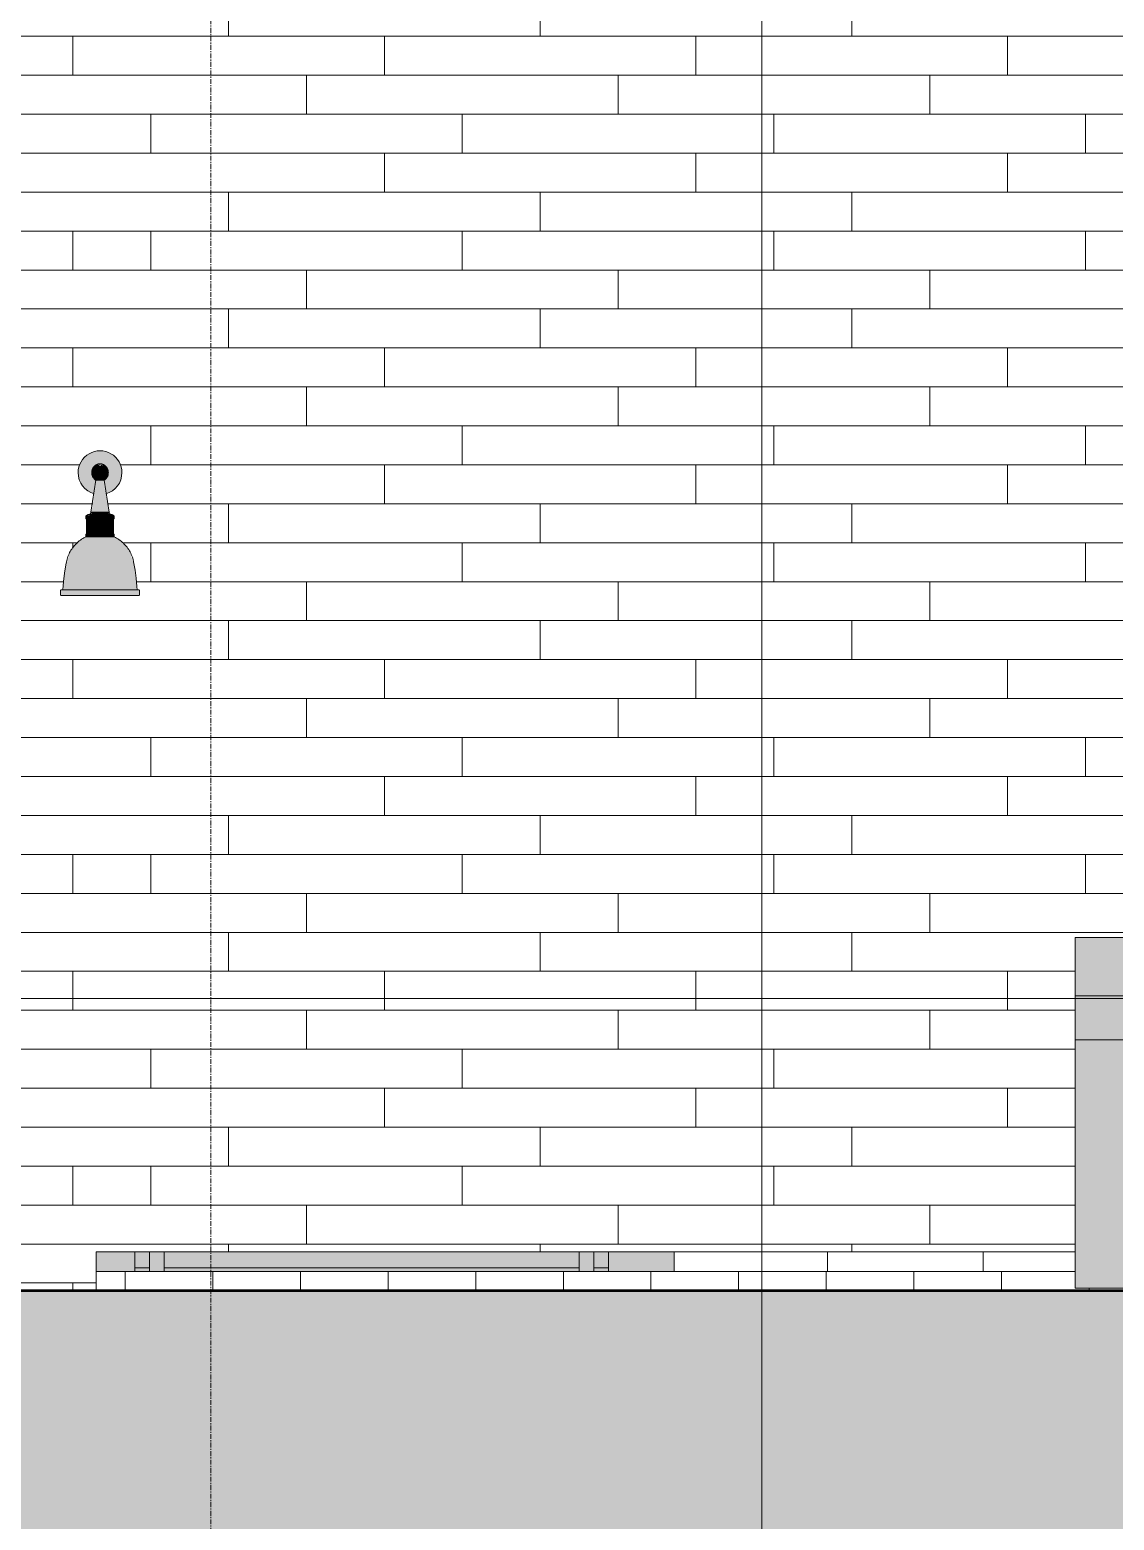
# Model space of a CAD drawing. Header units: inches. Extents: x 1750 to 8392, y -264 to 660.
# Drawn here: x 5451.1 to 5562.5, y -53.5 to 99.5 of the extents above; entities that cross this region are included whole.
import ezdxf

# ---------------------------------------------------------------- set-up
doc = ezdxf.new("R2010")
doc.units = ezdxf.units.IN
doc.header["$MEASUREMENT"] = 0
doc.linetypes.add('Grid Line 1_2_', pattern=[0.8749999999999999, 0.4999999999999999, -0.125, 0.125, -0.125])
for name, color, linetype, lineweight in [('0-3', 7, 'Continuous', 9), ('0-4', 50, 'Continuous', 5), ('A-FLOR-HRAL-1', 31, 'Continuous', 9), ('A-FLOR-HRAL-2', 7, 'Continuous', 9), ('A-FLOR-LEVL-1', 51, 'Grid Line 1_2_', 9), ('A-WALL-2', 113, 'Continuous', 9), ('A-WALL-3', 254, 'Continuous', 5), ('A-WALL-4', 7, 'Continuous', 9), ('A-WALL-PATT-1', 111, 'Continuous', 9), ('A-WALL-PATT-2', 8, 'Continuous', 9), ('C-TOPO', 7, 'Continuous', 9), ('C-TOPO-1', 250, 'Continuous', 50), ('E-LITE-EQPM', 33, 'Continuous', 9), ('G-ANNO-SYMB-2', 111, 'Continuous', 9), ('I-WALL-1', 50, 'Continuous', 5), ('I-WALL-2', 7, 'Continuous', 9), ('S-FNDN-1', 32, 'Continuous', 9), ('S-GRID-1', 1, 'Grid Line 1_2_', 9), ('S-STRS-1', 21, 'Continuous', 5), ('S-STRS-2', 7, 'Continuous', 9)]:
    doc.layers.add(name, color=color, linetype=linetype, lineweight=lineweight)

# ---------------------------------------------------------------- blocks, each defined once
blk = doc.blocks.new('CTR  - Topography_rvt-2-BUILDING ELEVATION - NORTH')
at = {"layer": 'C-TOPO'}
h = blk.add_hatch(dxfattribs=at)
h.set_pattern_fill('FP_53', color=256, style=0, pattern_type=2)
h.set_pattern_definition([(0, (12, 0), (24, 24), [24, -24]), (0, (12, 9), (24, 24), [24, -24]), (0, (12, 18), (24, 24), [24, -24]), (90, (15, 21), (-24, 24), [24, -24]), (90, (24, 21), (-24, 24), [24, -24]), (90, (33, 21), (-24, 24), [24, -24])])
h.paths.add_polyline_path([(-12266.31926583759, -206.5588701536264), (-9756.496706436006, -206.5588701536264), (-9756.496706436006, -5.969290113891474), (-9850.926527178737, -12.8000754413498), (-9884.02873552891, -17.9999999999959), (-9993.081956436006, -25.01451638347441), (-10043.15265093938, -28.41241304286325), (-10085.62315978362, -27.08236057904105), (-10085.62346197062, -27.08235736156859), (-10090.51734691987, -26.92914081199364), (-10093.88613431506, -27.24639327817783), (-10098.3845804983, -27.24639327817783), (-10127.62411873542, -29.99999999999931), (-10150.80545643601, -29.97968548082144), (-10171.39324925796, -29.94968057997562), (-10408.30070267418, -27.42954323953233), (-10466.25245643601, -27.55700736697588), (-10486.9498320487, -27.59909520345559), (-10517.53678747533, -27.23650604497845), (-10526.33864110685, -27.2229427849636), (-10534.89299721585, -27.1215362624905), (-10585.34842131052, -27.53524889541574), (-10642.58937642446, -27.25994412709303), (-10678.14875627489, -26.98436988889534), (-10823.03549742958, -29.94557442945449), (-10880.27664393601, -30), (-12280.07270643601, -30), (-12280.07270643601, -206.5588701536264), (-12266.58939610937, -206.5588701536264)], flags=0)
for p, q in [((-11562.82983398322, -30), (-11551.57543945197, -30)), ((-11551.57543945197, -30), (-11547.79101562384, -30)), ((-11542.32348632697, -30), (-11547.79101562384, -30)), ((-11528.02441406134, -30), (-11542.32348632697, -30)), ((-11517.18383788947, -30), (-11528.02441406134, -30)), ((-11493.25415038947, -30), (-11517.18383788947, -30)), ((-11451.49877929572, -30), (-11493.25415038947, -30)), ((-11451.49877929572, -30), (-11369.99267578009, -30))]:
    blk.add_line(p, q, dxfattribs=at)
at = {"layer": 'C-TOPO-1'}
for p, q in [((-11551.5754319917, -30.00000000000001), (-11562.82991622043, -30.00000000000002)), ((-11547.79113814906, -30), (-11551.5754319917, -30.00000000000001)), ((-11542.32389786859, -30), (-11547.79113814906, -30)), ((-11528.02424968038, -30), (-11542.32389786859, -30)), ((-11517.18371518217, -30), (-11528.02424968038, -30)), ((-11493.25420634258, -30), (-11517.18371518217, -30)), ((-11451.49919290971, -30), (-11493.25420634258, -30)), ((-11369.99315086386, -30), (-11451.49919290971, -30))]:
    blk.add_line(p, q, dxfattribs=at)
blk = doc.blocks.new('CTR - 1st Phase - Common Walls_rvt-2-BUILDING ELEVATION - NORTH')
at = {"layer": 'A-FLOR-LEVL-1'}
for p, q in [((-12376.80906771182, 0), (-9659.778362595232, 0)), ((-12376.80906771182, -30), (-9659.778362595232, -30))]:
    blk.add_line(p, q, dxfattribs=at)
blk = doc.blocks.new('Railing - Railing-2233727-BUILDING ELEVATION - NORTH')
at = {"layer": 'A-FLOR-HRAL-1'}
blk.add_hatch(color=256, dxfattribs=at).paths.add_polyline_path([(-11496.23939610951, -27.99999999999977), (-11495.86439610948, -27.99999999999977), (-11495.8899517398, -25.99999999999988), (-11497.36439610951, -25.99999999999988), (-11497.33884047923, -27.99999999999977), (-11496.38406581101, -27.99999999999977)], flags=0)
at = {"layer": 'A-FLOR-HRAL-2'}
for p, q in [((-11497.36439610948, -25.99999999999988), (-11497.36439610948, -27.99999999999977)), ((-11495.86439610948, -27.99999999999977), (-11495.86439610948, -25.99999999999988))]:
    blk.add_line(p, q, dxfattribs=at)
blk = doc.blocks.new('Railing - Railing-2233728-BUILDING ELEVATION - NORTH')
at = {"layer": 'A-FLOR-HRAL-1'}
blk.add_hatch(color=256, dxfattribs=at).paths.add_polyline_path([(-11540.73939610947, -27.99999999999977), (-11539.98939610951, -27.99999999999977), (-11540.01495173975, -25.99999999999988), (-11541.48939610951, -25.99999999999988), (-11541.46384047922, -27.99999999999977), (-11540.74380018601, -27.99999999999977)], flags=0)
at = {"layer": 'A-FLOR-HRAL-2'}
for p, q in [((-11541.48939610948, -25.99999999999988), (-11541.48939610948, -27.99999999999977)), ((-11539.98939610948, -27.99999999999977), (-11539.98939610948, -25.99999999999988))]:
    blk.add_line(p, q, dxfattribs=at)
blk = doc.blocks.new('CTR - 1st Phase -Stairs _ Elevators_rvt-2-BUILDING ELEVATION - NORTH')
at = {"layer": 'A-WALL-3'}
blk.add_hatch(color=256, dxfattribs=at).paths.add_polyline_path([(-11546.5372221964, -27.99999999999977), (-11542.98939610946, -27.99999999999977), (-11542.98939610946, -25.99999999999988), (-11546.98939610945, -25.99999999999988), (-11546.98939610945, -27.99999999999977)], flags=0)
at = {"layer": 'A-WALL-PATT-2'}
h = blk.add_hatch(dxfattribs=at)
h.set_pattern_fill('FP_71', color=256, style=0, pattern_type=2)
h.set_pattern_definition([(0, (-11546.989, -136), (0, 8), []), (90, (-11546.989, -136), (-7.999999999999999, 8), [8, -8])])
h.paths.add_polyline_path([(-11446.41956550467, -27.99999999999977), (-11446.41956550467, -25.99999999999988), (-11487.61439610948, -25.99999999999988), (-11487.61439610948, -27.99999999999977), (-11451.49919290972, -27.99999999999977)], flags=0)
at = {"layer": 'I-WALL-1'}
blk.add_hatch(color=256, dxfattribs=at).paths.add_polyline_path([(-11491.45520643601, -27.99999999999977), (-11487.61439610948, -27.99999999999977), (-11487.61439610948, -25.99999999999988), (-11494.36439610948, -25.99999999999988), (-11494.36439610948, -27.99999999999977)], flags=0)
at = {"layer": 'S-STRS-1'}
h = blk.add_hatch(color=256, dxfattribs=at)
h.paths.add_polyline_path([(-11542.98939610946, -27.63636363636374), (-11541.48939610951, -27.63636363636374), (-11541.48939610951, -25.99999999999988), (-11542.98939610946, -25.99999999999988)], flags=0)
h.paths.add_polyline_path([(-11494.36439610948, -27.63636363636374), (-11494.36439610948, -25.99999999999988), (-11495.86439610948, -25.99999999999988), (-11495.86439610948, -27.63636363636374)], flags=0)
h.paths.add_polyline_path([(-11539.98939610951, -27.63636363636374), (-11497.36439610951, -27.63636363636374), (-11497.36439610951, -25.99999999999988), (-11539.98939610951, -25.99999999999988)], flags=0)
h = blk.add_hatch(color=256, dxfattribs=at)
h.paths.add_polyline_path([(-11495.86439610948, -27.99999999999977), (-11494.36439610948, -27.99999999999977), (-11494.36439610948, -27.63636363636374), (-11495.86439610948, -27.65340072321919), (-11495.86439610948, -27.88636363636419)], flags=0)
h.paths.add_polyline_path([(-11542.98939610946, -27.99999999999977), (-11541.48939610951, -27.99999999999977), (-11541.48939610951, -27.63636363636374), (-11542.98939610946, -27.65353096923775), (-11542.98939610946, -27.88740452529009)], flags=0)
h.paths.add_polyline_path([(-11539.98939610951, -27.99999999999977), (-11497.36439610951, -27.99707926929966), (-11497.36439610951, -27.63636363636374), (-11539.98939610951, -27.65655036106977), (-11539.98939610951, -27.89461601530661)], flags=0)
at = {"layer": 'A-FLOR-LEVL-1'}
for p, q in [((-12376.80906771182, 0), (-9659.778362595232, 0)), ((-12376.80906771182, -30), (-9659.778362595232, -30))]:
    blk.add_line(p, q, dxfattribs=at)
at = {"layer": 'A-WALL-4'}
blk.add_line((-11542.98939610945, -25.99999999999983), (-11542.98939610945, -27.99999999999977), dxfattribs=at)
at = {"layer": 'I-WALL-2'}
for p, q in [((-11494.36439610947, -27.99999999999992), (-11494.36439610947, -25.99999999999997)), ((-11487.61439610947, -25.99999999999997), (-11487.61439610947, -27.99999999999991))]:
    blk.add_line(p, q, dxfattribs=at)
at = {"layer": 'S-STRS-2'}
for p, q in [((-11541.48939610948, -27.63636363636374), (-11542.98939610946, -27.63636363636374)), ((-11497.36439610948, -27.63636363636374), (-11539.98939610948, -27.63636363636374)), ((-11494.36439610948, -27.63636363636374), (-11495.86439610948, -27.63636363636374))]:
    blk.add_line(p, q, dxfattribs=at)
at = {"layer": '0-3'}
for name in ['Railing - Railing-2233728-BUILDING ELEVATION - NORTH', 'Railing - Railing-2233727-BUILDING ELEVATION - NORTH']:
    blk.add_blockref(name, (0, 0), dxfattribs=at)
blk = doc.blocks.new('Pathway_Cooper_McGraw-Edison _BSC-BRC_Round - Pathway_Cooper_McGraw-Edison _BSC-BRC_Round-V48-BUILDING ELEVATION - NORTH')
at = {"layer": 'E-LITE-EQPM'}
for points in [[(-12122.18307562565, 0.2807218274505114), (-12121.14779944524, 0.2807218274505167), (-12121.14779944524, 6.280721827450516), (-12125.14779944524, 6.2807218274505), (-12125.14779944524, 0.2807218274505007), (-12122.34920643601, 0.2807218274505114)], [(-12120.11252326483, 0.280721827450522), (-12117.14779944524, 0.2807218274505327), (-12117.14779944524, 6.280721827450532), (-12121.14779944524, 6.280721827450516), (-12121.14779944524, 0.2807218274505167)], [(-12125.14779944524, -4.219278172549157), (-12121.14779944524, -4.219278172549141), (-12121.14779944524, 0.2807218274505167), (-12125.14779944524, 0.2807218274505007), (-12125.14779944524, -0.2428701536261055)], [(-12117.6836978301, -4.219278172549131), (-12117.14779944524, -4.219278172549125), (-12117.14779944524, 0.2807218274505327), (-12121.14779944524, 0.2807218274505167), (-12121.14779944524, -4.219278172549141), (-12118.31937232049, -4.219278172549131)], [(-12125.14779944524, -29.71927817255052), (-12121.14779944524, -29.7192781725505), (-12121.14779944524, -4.219278172549141), (-12125.14779944524, -4.219278172549157), (-12125.14779944524, -23.1668701536262)], [(-12117.14779944524, -29.71927817255049), (-12117.14779944524, -4.219278172549125), (-12121.14779944524, -4.219278172549141), (-12121.14779944524, -29.7192781725505), (-12117.28409614008, -29.71927817255049)]]:
    blk.add_hatch(color=256, dxfattribs=at).paths.add_polyline_path(points, flags=0)
for p, q in [((-12125.14779944524, 6.2807218274505), (-12125.14779944524, 0.2807218274505007)), ((-12125.14779944523, 6.280721827450766), (-12121.14779944523, 6.280721827450782)), ((-12121.14779944523, 6.280721827450782), (-12117.14779944523, 6.280721827450798)), ((-12117.14779944524, 0.2807218274505327), (-12117.14779944524, 6.280721827450532)), ((-12121.14779944523, 0.2807218274507725), (-12125.14779944523, 0.2807218274507565)), ((-12125.14779944524, 0.2807218274505007), (-12125.14779944524, -4.219278172549498)), ((-12125.14779944523, 0.2807218274507565), (-12121.14779944523, 0.2807218274507725)), ((-12117.14779944523, 0.2807218274507885), (-12121.14779944523, 0.2807218274507725)), ((-12121.14779944523, 0.2807218274507725), (-12117.14779944523, 0.2807218274507885)), ((-12117.14779944524, -4.219278172549125), (-12117.14779944524, 0.2807218274505327)), ((-12121.14779944523, -4.219278172549221), (-12125.14779944523, -4.219278172549237)), ((-12125.14779944524, -4.219278172549498), (-12125.14779944524, -29.71927817255052)), ((-12125.14779944523, -4.219278172549237), (-12121.14779944523, -4.219278172549221)), ((-12117.14779944523, -4.219278172549205), (-12121.14779944523, -4.219278172549221)), ((-12121.14779944523, -4.219278172549221), (-12117.14779944523, -4.219278172549205)), ((-12117.14779944524, -29.71927817255049), (-12117.14779944524, -4.219278172549125)), ((-12121.14779944523, -29.71927817255043), (-12125.14779944523, -29.71927817255045)), ((-12117.14779944523, -29.71927817255042), (-12121.14779944523, -29.71927817255043))]:
    blk.add_line(p, q, dxfattribs=at)
blk = doc.blocks.new('VISA-OW2400-02-SASS - OW2400-L30K-MVOLT-V59-BUILDING ELEVATION - NORTH')
at = {"layer": 'E-LITE-EQPM'}
h = blk.add_hatch(color=256, dxfattribs=at)
h.paths.add_polyline_path([(-11547.16844988492, 51.83048218063457), (-11546.96169051705, 53.23653452252675), (-11547.30250530964, 53.55158818750156), (-11547.34552589291, 53.67644543164656), (-11547.36509301362, 53.68924781063888), (-11547.4123029294, 54.05210595142044), (-11547.31574570957, 54.31773860532198), (-11547.30299568445, 54.37140055794041), (-11547.29502755808, 54.43617902879576), (-11546.98939610945, 54.72932943138731), (-11546.89451995121, 54.75171967551953), (-11546.73148025118, 54.84747334274991), (-11546.72056581711, 54.78602521043852), (-11546.66061238656, 54.77243038887887), (-11546.57689610953, 54.70556546186274), (-11546.51222707327, 54.77272025897023), (-11546.56783912157, 54.78620049840467), (-11546.48400489455, 54.85074554172079), (-11546.24315447771, 54.71408809531236), (-11546.32275564704, 54.83001926047869), (-11546.14388340764, 54.72296526541161), (-11546.02247478471, 54.65176932181587), (-11545.86804885765, 54.4609162789619), (-11545.7570315159, 54.18718972288125), (-11545.74333014966, 54.0199172141698), (-11545.81174608902, 53.66129978400406), (-11545.8682622015, 53.63492674574807), (-11545.96052179116, 53.41227097702572), (-11546.03734762685, 53.35334156818326), (-11546.21025272172, 53.22262170073632), (-11545.98534233414, 51.83048218063559), (-11545.45189610953, 52.05144284166452), (-11544.98590585186, 52.40900974250972), (-11544.62833895101, 52.87500000017904), (-11544.40356300038, 53.41765714869857), (-11544.32689610953, 54.0000000001804), (-11544.40356300038, 54.58234285166052), (-11544.62833895101, 55.12500000017904), (-11544.98590585186, 55.59099025784869), (-11545.45189610953, 55.94855715869458), (-11545.99455325805, 56.17333310932984), (-11546.57689610953, 56.25000000017972), (-11547.15923896101, 56.17333310932984), (-11547.70189610953, 55.94855715869492), (-11548.1678863672, 55.59099025784904), (-11548.52545326804, 55.12500000017972), (-11548.75022921868, 54.58234285166018), (-11548.82689610953, 54.00000000017869), (-11548.75022921868, 53.41765714869891), (-11548.52545326804, 52.87500000017938), (-11548.1678863672, 52.40900974250972), (-11547.70189610953, 52.05144284166452), (-11547.30420377388, 51.88671328258429)], flags=0)
h.paths.add_polyline_path([(-11546.57689610953, 54.77243038887887), (-11546.67785284961, 54.78620049840467), (-11546.64156514779, 54.87075225254271), (-11546.57716997036, 54.77284676290558)], flags=0)
h = blk.add_hatch(color=256, dxfattribs=at)
h.paths.add_polyline_path([(-11546.80321896321, 53.22262170073632), (-11546.57689610953, 53.22262170073632), (-11546.57689610953, 54.70556546186274), (-11546.73148025118, 54.78598041914754), (-11546.7611541577, 54.78620049840467), (-11546.76132004566, 54.84229697029046), (-11546.88799372928, 54.78585796085904), (-11546.92030951128, 54.78585796085904), (-11547.31574570957, 54.41186637145891), (-11547.31574570957, 54.31773860532198), (-11547.38324999102, 54.198812232927), (-11547.40316754253, 53.97400202896095), (-11547.3455258929, 53.67644543164656), (-11547.30658384958, 53.65096642506771), (-11547.30194235128, 53.53787107054254), (-11546.94353949734, 53.22262170073632), (-11546.82689610953, 53.22262170073632)], flags=0)
h.paths.add_polyline_path([(-11546.57689610953, 54.77243038887887), (-11546.64156514779, 54.87075225254271), (-11546.67785284961, 54.78620049840467), (-11546.57994879145, 54.77284676290558)], flags=0)
for points in [[(-11546.28348376431, 53.22262170073632), (-11546.21025272171, 53.22262170073632), (-11545.89143042712, 53.52795617396041), (-11545.84958844518, 53.66703254498257), (-11545.80855384856, 53.6687516288225), (-11545.74333014966, 53.82100735315553), (-11545.74333014966, 54.0199172141698), (-11545.7570315159, 54.18718972288125), (-11545.86804885764, 54.4609162789619), (-11546.02247478471, 54.65176932181587), (-11546.24315447771, 54.80142691260367), (-11546.32275564704, 54.81454311652644), (-11546.32275564704, 54.75234856671759), (-11546.53496829539, 54.8361768283937), (-11546.57689610953, 54.77243038887887), (-11546.48400489455, 54.77284676290558), (-11546.57689610953, 54.66601019279799), (-11546.57689610953, 53.22262170073632), (-11546.29908930203, 53.22262170073632)], [(-11547.00044623337, 49.92745569136296), (-11546.57689610953, 49.92745569136296), (-11546.57689610953, 53.22262170073632), (-11546.94353949734, 53.22262170073632), (-11547.44656638727, 49.92745569136296), (-11547.13250972453, 49.92745569136296)], [(-11546.48523526257, 49.92745569136296), (-11545.67789439584, 49.92745569136296), (-11546.24324199811, 53.22262170073632), (-11546.57689610953, 53.22262170073632), (-11546.57689610953, 49.92745569136296)], [(-11546.94353949734, 49.29133542374505), (-11546.57689610953, 49.29133542374505), (-11546.58763672492, 49.54133542374516), (-11548.02600814242, 49.54133542374516), (-11548.02600814242, 49.29133542374505), (-11546.98939610945, 49.29133542374505)], [(-11547.83186394294, 47.72377889875609), (-11546.57689610953, 47.72377889875609), (-11546.57689610953, 49.22377889875643), (-11547.95845161743, 49.22377889875609), (-11547.92893604268, 47.72377889875609), (-11547.86590494677, 47.72377889875609)], [(-11546.94353949734, 49.54133542374516), (-11546.57689610953, 49.54133542374516), (-11546.58469547085, 49.6470721777175), (-11546.57689610953, 49.67469353814531), (-11546.58316334684, 49.70215134332975), (-11547.57598529525, 49.67151977570845), (-11547.5785812937, 49.64607527969302), (-11547.86590494677, 49.61862441244543), (-11547.92893604268, 49.54133542374516), (-11546.98939610945, 49.54133542374516)], [(-11547.56665803446, 49.22377889875609), (-11546.57689610953, 49.22377889875643), (-11546.59245162439, 49.29133542374505), (-11547.83186394294, 49.29133542374505), (-11547.77335827611, 49.22377889875609)], [(-11547.46717537966, 49.74397658020801), (-11547.35274231942, 49.73210653625822), (-11547.32798783423, 49.71015546969429), (-11547.13250972453, 49.717649695821), (-11546.92091820355, 49.71902607920706), (-11546.74074316197, 49.70215134332975), (-11546.57689610953, 49.73443060901455), (-11546.57689610953, 49.92745569136296), (-11547.47589782322, 49.92745569136296), (-11547.52051606979, 49.81491315987953), (-11547.44656638727, 49.81376656220764)], [(-11546.10365375701, 49.70215134332975), (-11545.82331266745, 49.71818338282228), (-11545.78989002117, 49.75314558686589), (-11545.67265956101, 49.73994765133543), (-11545.68851398251, 49.76814145916328), (-11545.67265956101, 49.80543566113042), (-11545.5871341846, 49.77778430984686), (-11545.5871341846, 49.79864693964121), (-11545.67789439584, 49.92745569136296), (-11546.57689610953, 49.92745569136296), (-11546.57689610953, 49.70215134332975), (-11546.19474057551, 49.71200250330933), (-11546.10487024693, 49.70228290832447)], [(-11545.63327614926, 49.54133542374516), (-11545.22485617638, 49.54133542374516), (-11545.32192827611, 49.63818471354327), (-11546.57689610953, 49.70215134332975), (-11546.57689610953, 49.67469353814531), (-11546.57689610953, 49.64723573296121), (-11546.57689610953, 49.54133542374516), (-11545.67265956101, 49.54133542374516)], [(-11546.57689610953, 49.29133542374505), (-11545.12778407664, 49.29133542374505), (-11545.12778407664, 49.54133542374516), (-11546.57689610953, 49.54133542374516)], [(-11546.02128249452, 49.22377889875609), (-11545.38043394295, 49.22377889875609), (-11545.32192827611, 49.29133542374505), (-11546.57689610953, 49.29133542374505), (-11546.57689610953, 49.22377889875643), (-11546.07913266117, 49.22377889875609)], [(-11545.74820101013, 47.72377889875609), (-11545.19534060163, 47.72377889875609), (-11545.22485617638, 49.22377889875609), (-11546.57689610953, 49.22377889875643), (-11546.57689610953, 47.72377889875609), (-11545.85234009308, 47.72377889875609)], [(-11547.40559121095, 47.40622237376736), (-11546.57689610953, 47.40622237376736), (-11546.59306054653, 47.65622237376714), (-11548.02600814242, 47.65622237376714), (-11548.02600814242, 47.40622237376736), (-11547.52051606979, 47.40622237376736)], [(-11546.9222849865, 47.65622237376714), (-11546.57689610953, 47.67027155998345), (-11546.57689610953, 47.72377889875609), (-11547.77335827611, 47.72377889875609), (-11547.83186394294, 47.65622237376714), (-11546.93310031672, 47.65622237376714)], [(-11545.63327614926, 47.65622237376714), (-11545.32192827611, 47.65622237376714), (-11545.38043394295, 47.72377889875609), (-11546.57689610953, 47.72377889875609), (-11546.57689610953, 47.65622237376714), (-11545.67265956101, 47.65622237376714)], [(-11545.18390384681, 47.40622237376736), (-11545.12778407664, 47.40622237376736), (-11545.12778407664, 47.65622237376714), (-11546.57689610953, 47.65622237376714), (-11546.57689610953, 47.40622237376736), (-11545.22485617638, 47.40622237376736)], [(-11549.05657615517, 44.8451874245453), (-11546.57689610953, 44.8451874245453), (-11546.57689610953, 47.40622237376736), (-11548.02600814242, 47.40622237376736), (-11548.9102476365, 46.79565010935572), (-11549.62144349113, 45.92602944244378), (-11549.97449450543, 44.84518742454564), (-11549.27084032571, 44.8451874245453)], [(-11546.57689610953, 44.8451874245453), (-11543.18219019257, 44.85404255383808), (-11543.58909822338, 46.01171481886739), (-11544.38013646078, 46.90840341463057), (-11545.18390384681, 47.40622237376736), (-11546.57689610953, 47.40622237376736), (-11546.57689610953, 45.60512984637386)], [(-11546.57689610953, 41.97813338207878), (-11546.57689610953, 44.8451874245453), (-11549.97449450543, 44.84518742454564), (-11550.26943755282, 43.23827610227225), (-11550.31656019707, 42.69901277202642), (-11550.32574552291, 41.97813338207878), (-11546.97466158642, 41.97813338207878)], [(-11545.67265956101, 41.97813338207878), (-11542.82804669615, 41.97813338207912), (-11542.85272479628, 42.78898518022571), (-11542.93509655993, 43.59692721749273), (-11543.18219019257, 44.8451874245453), (-11546.57689610953, 44.8451874245453), (-11546.57689610953, 41.97813338207878), (-11545.68580182839, 41.97813338207878)], [(-11550.57194746116, 41.38397456910796), (-11546.57689610953, 41.38397456910796), (-11546.57689610953, 41.97813338207878), (-11550.57194746116, 41.97813338207878)], [(-11543.7602555354, 41.38397456910796), (-11542.58184475789, 41.38397456910796), (-11542.58184475789, 41.97813338207912), (-11546.57689610953, 41.97813338207878), (-11546.57689610953, 41.38397456910796), (-11543.96931153169, 41.38397456910796)]]:
    blk.add_hatch(color=256, dxfattribs=at).paths.add_polyline_path(points, flags=0)
for p, q in [((-11547.00025942683, 53.22262170073632), (-11547.522162451, 49.92745569136296)), ((-11546.57689610952, 53.2226217007364), (-11546.94353949733, 53.2226217007364)), ((-11546.2102527217, 53.22262170073638), (-11546.57689610952, 53.2226217007364)), ((-11545.63162976806, 49.92745569136296), (-11546.15353279223, 53.22262170073632)), ((-11548.02600814242, 49.54133542374516), (-11548.02600814242, 49.29133542374505)), ((-11546.57689610952, 49.54133542374515), (-11548.02600814241, 49.54133542374518)), ((-11548.02600814242, 49.29133542374505), (-11547.95845161743, 49.22377889875609)), ((-11546.57689610952, 49.29133542374517), (-11548.02600814241, 49.29133542374517)), ((-11547.95845161743, 49.22377889875609), (-11547.95845161743, 47.72377889875609)), ((-11546.57689610952, 49.22377889875623), (-11547.95845161742, 49.22377889875626)), ((-11546.57689610952, 49.70215134332989), (-11547.69017499155, 49.70215134332992)), ((-11547.52390769044, 49.70215134332992), (-11547.26494029757, 49.7021513433299)), ((-11546.57689610952, 49.92745569136295), (-11547.47589782321, 49.92745569136297)), ((-11545.67789439583, 49.92745569136292), (-11546.57689610952, 49.92745569136295)), ((-11545.46361722748, 49.70215134332986), (-11546.57689610952, 49.70215134332989)), ((-11545.12778407663, 49.54133542374511), (-11546.57689610952, 49.54133542374515)), ((-11545.12778407663, 49.29133542374517), (-11546.57689610952, 49.29133542374517)), ((-11545.19534060161, 49.22377889875619), (-11546.57689610952, 49.22377889875623)), ((-11545.88885192146, 49.70215134332987), (-11545.46361722748, 49.70215134332986)), ((-11545.66808109112, 49.92745569136292), (-11545.66808109112, 49.92745569136292)), ((-11545.19534060163, 49.22377889875609), (-11545.12778407664, 49.29133542374505)), ((-11545.19534060163, 47.72377889875609), (-11545.19534060163, 49.22377889875609)), ((-11545.12778407664, 49.29133542374505), (-11545.12778407664, 49.54133542374516)), ((-11547.95845161743, 47.72377889875609), (-11548.02600814242, 47.65622237376714)), ((-11548.02600814242, 47.65622237376714), (-11548.02600814242, 47.40622237376736)), ((-11546.57689610952, 47.6562223737673), (-11548.02600814241, 47.65622237376733)), ((-11546.57689610952, 47.72377889875624), (-11547.95845161742, 47.72377889875623)), ((-11545.19534060161, 47.72377889875623), (-11546.57689610952, 47.72377889875624)), ((-11545.12778407663, 47.65622237376726), (-11546.57689610952, 47.6562223737673)), ((-11545.12778407664, 47.65622237376714), (-11545.19534060163, 47.72377889875609)), ((-11545.12778407664, 47.40622237376736), (-11545.12778407664, 47.65622237376714)), ((-11546.57689610952, 47.4062223737673), (-11548.02600814241, 47.40622237376729)), ((-11545.12778407663, 47.40622237376729), (-11546.57689610952, 47.4062223737673)), ((-11550.63357756783, 41.97813338207912), (-11550.63357756783, 41.38397456910796)), ((-11550.57194746115, 41.97813338207915), (-11546.57689610952, 41.97813338207916)), ((-11546.57689610952, 41.38397456910803), (-11550.57194746115, 41.38397456910801)), ((-11546.57689610952, 41.97813338207916), (-11542.58184475788, 41.97813338207915)), ((-11542.58184475788, 41.38397456910801), (-11546.57689610952, 41.38397456910803)), ((-11542.52021465123, 41.38397456910796), (-11542.52021465123, 41.97813338207912))]:
    blk.add_line(p, q, dxfattribs=at)
at = {"layer": 'E-LITE-EQPM', "flags": 128}
for points in [[(-11547.00025942683, 53.22262170073632), (-11547.03100031758, 53.24300076977418), (-11547.06090167349, 53.26459284548421), (-11547.08991565878, 53.28736338515055), (-11547.11799585725, 53.31127596076792), (-11547.14509734659, 53.33629231731627), (-11547.17117677017, 53.36237243396099), (-11547.19619240651, 53.38947458807989), (-11547.2201042359, 53.41755542200733), (-11547.24287400453, 53.44657001239953), (-11547.26446528562, 53.47647194210069), (-11547.28484353773, 53.50721337440289), (-11547.30397616, 53.53874512957177), (-11547.32183254432, 53.57101676352554), (-11547.33838412428, 53.60397664853426), (-11547.35360442088, 53.63757205581314), (-11547.36746908491, 53.67174923987634), (-11547.37995593584, 53.70645352452105), (-11547.3910449974, 53.7416293902945), (-11547.40071852943, 53.77722056331536), (-11547.40896105635, 53.81317010529936), (-11547.41575939189, 53.84942050464802), (-11547.42110266015, 53.88591376845486), (-11547.42498231304, 53.92259151528376), (-11547.42739214395, 53.95939506856289), (-11547.42832829766, 53.99626555045857), (-11547.42778927652, 54.03314397606525), (-11547.42577594286, 54.06997134776814), (-11547.42229151758, 54.10668874962889), (-11547.41734157501, 54.1432374416381), (-11547.41093403401, 54.17955895368389), (-11547.40307914527, 54.21559517909564), (-11547.39378947495, 54.25128846760001), (-11547.38307988452, 54.28658171754987), (-11547.37096750707, 54.32141846727391), (-11547.35747171979, 54.35574298540346), (-11547.34261411308, 54.38950036003255), (-11547.32641845594, 54.4226365865628), (-11547.30891065796, 54.45509865409984), (-11547.29011872788, 54.48683463026109), (-11547.27007272878, 54.51779374425471), (-11547.24880472999, 54.54792646810174), (-11547.22634875577, 54.57718459587304), (-11547.20274073088, 54.60552132080509), (-11547.17801842313, 54.63289131018289), (-11547.15222138294, 54.65925077786174), (-11547.12539088007, 54.68455755431726), (-11547.09756983759, 54.70877115410449), (-11547.06880276325, 54.73185284062968), (-11547.03913567823, 54.7537656881186), (-11547.00861604352, 54.77447464068891), (-11546.97729268405, 54.79394656843485), (-11546.94521571049, 54.81215032042562), (-11546.91243643917, 54.82905677454116), (-11546.87900730993, 54.84463888406103), (-11546.84498180224, 54.85887172093508), (-11546.81041434966, 54.87173251565955), (-11546.77536025273, 54.88320069370682), (-11546.73987559054, 54.89325790843836), (-11546.70401713097, 54.90188807045613), (-11546.66784223992, 54.90907737334133), (-11546.63140878948, 54.91481431574355), (-11546.59477506541, 54.91908971977828), (-11546.57689610953, 54.92063922171926)], [(-11546.57689610953, 54.92063922171926), (-11546.54018612065, 54.91707754578963), (-11546.50364792489, 54.9120507108074), (-11546.46733997558, 54.9055667586367), (-11546.43132035768, 54.89763606221729), (-11546.39564669491, 54.88827130897162), (-11546.36037605751, 54.8774874805076), (-11546.32556487098, 54.86530182864997), (-11546.29126882579, 54.85173384784262), (-11546.25754278829, 54.8368052439607), (-11546.22444071296, 54.82053989958454), (-11546.19201555605, 54.80296383579705), (-11546.16031919089, 54.78410517054952), (-11546.12940232491, 54.7639940736842), (-11546.09931441851, 54.74266271866575), (-11546.0701036059, 54.72014523111179), (-11546.04181661816, 54.69647763419866), (-11546.01449870843, 54.6716977910331), (-11545.98819357955, 54.64584534407786), (-11545.96294331411, 54.61896165173287), (-11545.93878830715, 54.59108972217118), (-11545.91576720152, 54.56227414453483), (-11545.89391682608, 54.53256101760028), (-11545.87327213677, 54.50199787603263), (-11545.8538661607, 54.470633614339), (-11545.83572994328, 54.43851840864634), (-11545.81889249859, 54.40570363643381), (-11545.80338076295, 54.37224179433654), (-11545.78921955184, 54.33818641416358), (-11545.77643152016, 54.30359197725827), (-11545.76503712604, 54.26851382734092), (-11545.75505459808, 54.23300808196709), (-11545.7464999062, 54.19713154275642), (-11545.73938673607, 54.16094160451767), (-11545.73372646725, 54.12449616343222), (-11545.72952815497, 54.08785352443088), (-11545.72679851563, 54.05107230791962), (-11545.72554191607, 54.01421135599853), (-11545.72576036657, 53.97732963832741), (-11545.72745351768, 53.94048615778704), (-11545.7306186607, 53.90373985608662), (-11545.73525073208, 53.86714951947008), (-11545.74134232149, 53.83077368467034), (-11545.7488836837, 53.79467054526365), (-11545.75786275413, 53.75889785857132), (-11545.76826516819, 53.72351285326099), (-11545.78007428422, 53.68857213779265), (-11545.79327121017, 53.65413160985722), (-11545.80783483377, 53.62024636695319), (-11545.82374185633, 53.58697061823953), (-11545.84096683, 53.55435759781697), (-11545.8594821985, 53.52245947956076), (-11545.87925834119, 53.49132729365531), (-11545.90026362046, 53.46101084495692), (-11545.92246443235, 53.43155863331661), (-11545.94582526029, 53.40301777598982), (-11545.97030873194, 53.3754339322604), (-11545.99587567897, 53.34885123039292), (-11546.02248519972, 53.32331219704097), (-11546.05009472463, 53.29885768920972), (-11546.07866008435, 53.27552682889436), (-11546.10813558039, 53.2533569404952), (-11546.13847405827, 53.23238349110338), (-11546.15353279223, 53.22262170073632)], [(-11548.02600814242, 49.54133542374516), (-11548.01423879949, 49.55516409742652), (-11548.00192587132, 49.5685110614563), (-11547.98908905598, 49.5813549635395), (-11547.97574888963, 49.59367525617242), (-11547.96192671369, 49.60545222951473), (-11547.9476446407, 49.61666704292188), (-11547.93292551892, 49.62730175508498), (-11547.91779289581, 49.63733935273238), (-11547.90227098033, 49.64676377785006), (-11547.88638460425, 49.65555995336727), (-11547.87015918237, 49.66371380728001), (-11547.85362067191, 49.67121229516179), (-11547.83679553095, 49.67804342103134), (-11547.81971067614, 49.68419625654415), (-11547.8023934396, 49.6896609584762), (-11547.7848715252, 49.6944287844701), (-11547.76717296428, 49.69849210702157), (-11547.74932607076, 49.70184442568129), (-11547.74746679903, 49.70215134332975)], [(-11547.74746679903, 49.70215134332975), (-11547.73845702816, 49.70233156277718), (-11547.72946167101, 49.70287193280635), (-11547.72049511822, 49.70377158894039), (-11547.71157171436, 49.70502909192133), (-11547.70270573498, 49.70664243001327), (-11547.69391136376, 49.70860902221896), (-11547.68520266981, 49.71092572241069), (-11547.67659358518, 49.71358882436196), (-11547.66809788257, 49.71659406767819), (-11547.6597291533, 49.71993664461045), (-11547.65150078555, 49.72361120774938), (-11547.64342594295, 49.72761187857768), (-11547.63551754352, 49.73193225687485), (-11547.62778823902, 49.73656543095817), (-11547.62025039469, 49.74150398873721), (-11547.61291606947, 49.74674002957247), (-11547.60579699671, 49.75226517691645), (-11547.59890456541, 49.75807059171152), (-11547.59224980199, 49.76414698653205), (-11547.58584335266, 49.77048464044331), (-11547.57969546637, 49.77707341455048), (-11547.57381597842, 49.78390276822083), (-11547.56821429473, 49.79096177594509), (-11547.56289937682, 49.79823914481708), (-11547.55787972741, 49.80572323259842), (-11547.55316337687, 49.81340206634579), (-11547.54875787036, 49.82126336156328), (-11547.54467025574, 49.82929454185487), (-11547.54090707233, 49.83748275904609), (-11547.53747434043, 49.84581491373556), (-11547.53437755165, 49.85427767625388), (-11547.53162166022, 49.86285750798536), (-11547.52921107497, 49.87154068303048), (-11547.52714965231, 49.88031331016098), (-11547.52544069009, 49.88916135504471), (-11547.52408692229, 49.89807066269768), (-11547.52309051463, 49.90702698012806), (-11547.52245306117, 49.91601597913812), (-11547.52217558168, 49.9250232792476), (-11547.522162451, 49.92745569136296)], [(-11545.63162976806, 49.92745569136296), (-11545.63144954861, 49.91844592049549), (-11545.63090917858, 49.90945056333985), (-11545.63000952245, 49.90048401054808), (-11545.62875201946, 49.89156060669186), (-11545.62713868137, 49.88269462731396), (-11545.62517208917, 49.87390025609009), (-11545.62285538898, 49.86519156213783), (-11545.62019228702, 49.85658247751039), (-11545.61718704371, 49.84808677490592), (-11545.61384446678, 49.83971804563701), (-11545.61016990364, 49.83148967788473), (-11545.60616923281, 49.82341483528203), (-11545.60184885451, 49.81550643585567), (-11545.59721568043, 49.80777713135624), (-11545.59227712265, 49.80023928702267), (-11545.58704108181, 49.79290496179838), (-11545.58151593447, 49.78578588903881), (-11545.57571051968, 49.7788934577412), (-11545.56963412485, 49.7722386943261), (-11545.56329647094, 49.76583224499539), (-11545.55670769683, 49.7596843587007), (-11545.54987834316, 49.75380487074867), (-11545.54281933544, 49.74820318706643), (-11545.53554196657, 49.74288826915265), (-11545.52805787879, 49.73786861974211), (-11545.52037904504, 49.73315226920281), (-11545.51251774982, 49.72874676268996), (-11545.50448656953, 49.7246591480741), (-11545.49629835234, 49.72089596466638), (-11545.48796619765, 49.71746323275782), (-11545.47950343513, 49.7143664439868), (-11545.4709236034, 49.71161055255502), (-11545.46224042835, 49.70919996730127), (-11545.45346780123, 49.70713854464655), (-11545.44461975634, 49.70542958242877), (-11545.43571044869, 49.70407581462175), (-11545.42675413126, 49.70307940696555), (-11545.41776513225, 49.7024419535006), (-11545.40875783214, 49.70216447401558), (-11545.40632542002, 49.70215134332975)], [(-11545.40632542002, 49.70215134332975), (-11545.38846476585, 49.69887313020761), (-11545.37074949185, 49.6948833036374), (-11545.3532079387, 49.69018824649093), (-11545.33586816912, 49.68479546985825), (-11545.31875792306, 49.67871360103081), (-11545.30190457325, 49.6719523697021), (-11545.28533508146, 49.66452259239995), (-11545.26907595535, 49.65643615518284), (-11545.25315320605, 49.6477059946254), (-11545.23759230655, 49.6383460771219), (-11545.22241815098, 49.62837137654399), (-11545.20765501476, 49.61779785028464), (-11545.19332651574, 49.60664241373045), (-11545.17945557648, 49.5949229131995), (-11545.16606438751, 49.58265809739394), (-11545.15317437188, 49.56986758740161), (-11545.14080615086, 49.55657184531035), (-11545.12897951098, 49.54279214147127), (-11545.12778407664, 49.54133542374516)], [(-11550.02690793723, 44.84518742454564), (-11549.99689639699, 44.98501189320369), (-11549.96131737538, 45.12352437568858), (-11549.92022779125, 45.26050328157667), (-11549.87369337915, 45.39572947383895), (-11549.82178858423, 45.52898661941366), (-11549.76459644308, 45.66006153529541), (-11549.70220845093, 45.78874452958006), (-11549.63472441525, 45.91482973692699), (-11549.56225229611, 46.03811544790152), (-11549.48490803344, 46.15840443166586), (-11549.40281536157, 46.27550425150615), (-11549.31610561124, 46.38922757269005), (-11549.22491749957, 46.4993924621641), (-11549.12939690808, 46.60582267960557), (-11549.02969664935, 46.70834795937002), (-11548.92597622251, 46.80680428288098), (-11548.81840155812, 46.90103414102383), (-11548.70714475271, 46.99088678612746), (-11548.59238379342, 47.07621847312576), (-11548.47430227331, 47.15689268952347), (-11548.35308909763, 47.23278037378439), (-11548.22893818158, 47.30376012180191), (-11548.10204814017, 47.36971838112002), (-11548.02600814242, 47.40622237376736)], [(-11545.12778407664, 47.40622237376736), (-11544.99937344097, 47.34327570402989), (-11544.87358271553, 47.27524432909205), (-11544.75061313864, 47.20223708464015), (-11544.63066143539, 47.12437076669174), (-11544.51391950293, 47.04176994474527), (-11544.40057410343, 46.95456676249499), (-11544.29080656535, 46.86290072643008), (-11544.18479249335, 46.76691848265385), (-11544.08270148732, 46.66677358228115), (-11543.98469687109, 46.56262623578992), (-11543.89093543115, 46.45464305671725), (-11543.80156716579, 46.34299679511479), (-11543.71673504518, 46.22786606118369), (-11543.63657478261, 46.10943503953955), (-11543.56121461741, 45.9878931945518), (-11543.49077510975, 45.86343496724599), (-11543.42536894784, 45.73625946423543), (-11543.36510076756, 45.60657013919591), (-11543.31006698516, 45.47457446738177), (-11543.26035564295, 45.34048361371025), (-11543.21604626847, 45.20451209494307), (-11543.17720974727, 45.06687743650421), (-11543.14390820949, 44.927799824487), (-11543.12688428183, 44.84518742454564)], [(-11550.38357756783, 41.97813338207878), (-11550.31860252196, 42.83024515828752), (-11550.21960406661, 43.67907702713931), (-11550.0867405782, 44.52327103871856), (-11550.02690793723, 44.8451874245453)], [(-11543.12688428183, 44.8451874245453), (-11542.98109971175, 44.00312858166863), (-11542.86910512626, 43.15591346815914), (-11542.79107969278, 42.30489744746966), (-11542.77021465123, 41.97813338207878)]]:
    blk.add_lwpolyline(points, dxfattribs=at)
at = {"layer": 'E-LITE-EQPM'}
for radius, start, end in [(2.249999999999983, 359.9999999999992, 179.9999999999993), (2.249999999999979, 179.9999999999995, 254.7453938291772), (2.250000000001058, 285.2546061709095, 359.999999999998)]:
    blk.add_arc((-11546.57689610952, 54.0000000001795), radius, start, end, dxfattribs=at)

msp = doc.modelspace()

# ---------------------------------------------------------------- hatches: boundary and pattern name
at = {"layer": 'A-WALL-PATT-1'}
h = msp.add_hatch(dxfattribs=at)
h.set_pattern_fill('FP_70', color=256, style=0, pattern_type=2)
h.set_pattern_definition([(0, (5519.501621914886, -33.2), (0, 4), []), (90, (5519.501621914886, -33.2), (-7.999999999999999, 8), [4, -28]), (90, (5535.501621914886, -29.2), (-7.999999999999999, 8), [4, -28])])
h.paths.add_polyline_path([(5458.77496815787, 49.70215134332977), (5458.393386652311, 49.71494574252619), (5458.585992957152, 49.70215134332977), (5458.773751667954, 49.70215134332977)], flags=0)
h.paths.add_polyline_path([(5457.889225805438, -25.99999999999988), (5558.459056410218, -25.99999999999988), (5558.459056410218, 6.280721827453362), (5566.459056410218, 6.280721827453362), (5566.459056410218, -25.99999999999988), (5569.8892258055, -25.99999999999988), (5569.889225805493, -0.5520833333338259), (5570.389225805491, -0.5520833333338259), (5570.35889571961, 11.4824125499299), (5570.239706752654, 11.66652678075422), (5570.164781435775, 11.88093234365306), (5570.139225805491, 12.34110336401932), (5570.164781435775, 33.34110336401931), (5570.239706752654, 33.55550892691814), (5570.4562131036, 33.8281352638736), (5570.639225805491, 33.9422703862001), (5570.777965338513, 33.98263791986061), (5571.000486272469, 33.98263791986061), (5571.200970706421, 33.91195541302158), (5571.339710239443, 33.81224437430409), (5571.419555891382, 33.73962315773803), (5571.53874485833, 33.55550892691814), (5571.613670175209, 33.34110336401931), (5571.639225805491, 33.11101785383618), (5571.613670175209, 11.88093234365169), (5571.538744858339, 11.66652678075422), (5571.389225805491, 11.3949716785163), (5571.389225805491, -0.5520833333338259), (5577.889225805513, -0.5520833333338259), (5577.889225805513, 108.3749999999874), (5571.239225805464, 108.3749999999874), (5571.239225805464, 109.7499999999868), (5570.489225805453, 109.7499999999861), (5570.489225805453, 229.1487013739525), (5457.289225805443, 229.1487013739525), (5457.289225805443, 132.0000000000774), (5461.889225805397, 132.0000000000774), (5461.889225805397, 120.0000000000774), (5457.289225805443, 120.0000000000774), (5457.289225805443, 109.7499999999868), (5457.889225805438, 109.7499999999868), (5457.889225805438, 56.1956933449353), (5458.301725805357, 56.25000000017973), (5458.884068656836, 56.17333310932985), (5459.426725805357, 55.94855715869459), (5459.892716063026, 55.59099025784871), (5460.250282963872, 55.12500000017905), (5460.475058914508, 54.58234285166053), (5460.551725805357, 54.00000000018041), (5460.475058914508, 53.41765714869859), (5460.250282963872, 52.87500000017905), (5459.892716063026, 52.40900974250973), (5459.426725805357, 52.05144284166453), (5458.893895968873, 51.82666689102893), (5459.245345765625, 49.86413256146897), (5459.243414174942, 49.79935100939689), (5459.146865103861, 49.79669841030999), (5459.146865103861, 49.75100734037459), (5459.146865103861, 49.70820346619143), (5458.799489253712, 49.70698075047698), (5458.99250355931, 49.70195565208348), (5459.590734642599, 49.61862439145556), (5459.694718068076, 49.54133542374517), (5459.750837838248, 49.54133542374517), (5459.750837838248, 49.29133542374506), (5459.556693638771, 49.29133542374506), (5459.49818797194, 49.2237788987561), (5459.683281313261, 49.2237788987561), (5459.653765738511, 47.7237788987561), (5459.49818797194, 47.7237788987561), (5459.590734642599, 47.65622237376714), (5459.750837838248, 47.65622237376714), (5459.750837838248, 47.40622237376737), (5460.626878352392, 46.81133623896482), (5461.346273145509, 45.92602943227609), (5461.735171099128, 44.66195218802135), (5461.978588934597, 43.41769599551036), (5462.050575218738, 41.97813338207913), (5462.296777156991, 41.97813338207913), (5462.296777156991, 41.38397456910797), (5457.889225805438, 41.38397456910797), (5457.889225805438, -23.16687015362606)], flags=0)
h.paths.add_polyline_path([(5458.043285289223, 49.70215134332977), (5458.018168928596, 49.72692216753239), (5458.0267432645, 49.70215134332977)], flags=0)
h = msp.add_hatch(dxfattribs=at)
h.set_pattern_fill('FP_56', color=256, style=0, pattern_type=2)
h.set_pattern_definition([(0, (4919.501621914886, -29.2), (0, 4), []), (90, (4919.501621914886, -29.2), (-7.999999999999999, 8), [4, -28]), (90, (4935.501621914886, -25.2), (-7.999999999999999, 8), [4, -28])])
h.paths.add_polyline_path([(5173.88922580538, -30.00000000000034), (5177.889225805377, -30.00000000000034), (5177.889225805377, 58.00000000000079), (5217.889225805378, 58.00000000000045), (5217.889225805378, -30), (5245.089225805421, -30), (5245.089225805421, 65.99999999999999), (5437.089225805421, 65.99999999999999), (5437.089225805452, -29.99999999999966), (5457.889225805438, -30), (5457.889225805438, 41.38397456910797), (5454.306674453726, 41.38397456910797), (5454.306674453726, 41.97813338207879), (5454.552876391979, 41.97813338207879), (5454.609184362065, 43.23827610227226), (5454.624862675812, 43.41769599302062), (5455.005042958359, 45.15413361388709), (5455.266454790211, 45.95442841662406), (5456.08550310871, 46.89544405564015), (5456.852613772469, 47.40622237376737), (5456.852613772469, 47.65622237376714), (5457.046757971946, 47.65622237376714), (5457.105263638778, 47.7237788987561), (5456.920170297457, 47.7237788987561), (5456.949685872207, 49.2237788987561), (5457.105263638778, 49.2237788987561), (5457.012716968118, 49.29133542374506), (5456.852613772469, 49.29133542374506), (5456.852613772469, 49.54133542374517), (5456.949685872207, 49.54133542374517), (5457.046757971946, 49.63818471138642), (5457.695791570364, 49.72711764227039), (5457.550634080659, 49.71015546969431), (5457.533213040751, 49.74397658020802), (5457.507372943808, 49.76093430240552), (5457.41144653523, 49.74397658020802), (5457.402724091669, 49.81422134923366), (5457.358105845093, 49.83203404023902), (5457.402724091669, 49.92745569136297), (5457.710172029965, 51.83048218063458), (5457.176725805357, 52.05144284166453), (5456.710735547687, 52.40900974250973), (5456.353168646843, 52.87500000017939), (5456.128392696208, 53.41765714869791), (5456.051725805357, 54.00000000017871), (5456.128392696206, 54.58234285166019), (5456.353168646843, 55.12500000017973), (5456.710735547687, 55.59099025784905), (5457.176725805357, 55.94855715869493), (5457.719382953877, 56.17333310932985), (5457.889225805438, 56.1956933449353), (5457.889225805438, 109.7499999999868), (5456.539225805458, 109.7499999999868), (5456.539225805458, 108.3749999999874), (4915.189225805436, 108.3749999999874), (4915.189225805436, 35.99999999999999), (4920.539225805343, 35.99999999999999), (4920.539225805343, -3.999999999999772), (4922.29331174266, -3.999999999999772), (4925.785191941986, -2.287377230457764), (4931.046102384737, -3.41060513164848e-13), (5121.09200082224, -6.821210263296961e-13), (5127.38496957224, -3.999999999999772), (5132.026325483197, -3.999999999999772), (5154.689225805467, -17.61724431659911), (5154.689225805467, 6.280721827451656), (5162.689225805465, 6.280721827451656), (5162.689225805467, -22.42412926881968), (5173.88922580538, -29.15376820187828), (5173.88922580538, -29.87499999999329)], flags=0)
h.paths.add_polyline_path([(4972.635447917339, 0.5000000000227373), (4934.610447917337, 0.5000000000227373), (4934.610447917337, 84.87500000002375), (4972.635447917337, 84.87500000002375), (4972.635447917339, 68.52912984637395)], flags=0)
h.paths.add_polyline_path([(4995.48922580545, 0.5000000000227373), (4995.489225805448, 84.87500000002375), (5071.539225805453, 84.87500000002375), (5071.539225805451, 0.5000000000234194), (4997.489225805448, 0.5000000000230783)], flags=0)
h.paths.add_polyline_path([(5228.362468157888, 49.70215134333079), (5227.980886652331, 49.71494574252755), (5228.173492957172, 49.70215134333079), (5228.361251667971, 49.70215134333079)], flags=0)
h.paths.add_polyline_path([(5225.747741792482, 41.38397456910865), (5223.894174453744, 41.38397456910865), (5223.894174453744, 41.97813338207981), (5224.140376391997, 41.97813338207981), (5224.196684362081, 43.23827610227328), (5224.212362675829, 43.41769599302165), (5224.592542958375, 45.15413361388845), (5224.853954790231, 45.95442841662508), (5225.67300310873, 46.89544405564117), (5226.440113772456, 47.40622237374691), (5226.440113772487, 47.65622237376817), (5226.634257971966, 47.65622237376817), (5226.692763638797, 47.72377889875712), (5226.507670297477, 47.72377889875712), (5226.537185872226, 49.22377889875747), (5226.692763638795, 49.22377889875747), (5226.600216968136, 49.29133542374608), (5226.440113772487, 49.29133542374608), (5226.440113772487, 49.5413354237462), (5226.537185872226, 49.5413354237462), (5226.634257971966, 49.63818471138745), (5227.283291570384, 49.72711764227176), (5227.138134080677, 49.71015546969465), (5227.120713040769, 49.74397658020904), (5227.094872943826, 49.76093430240655), (5226.998946535248, 49.74397658020904), (5226.990224091687, 49.81422134923468), (5226.945605845112, 49.83203404023799), (5226.990224091687, 49.92745569136365), (5227.297672029985, 51.83048218063526), (5226.764225805375, 52.05144284166555), (5226.298235547705, 52.40900974251075), (5225.940668646861, 52.87500000018007), (5225.715892696226, 53.41765714869995), (5225.639225805375, 54.00000000018007), (5225.715892696226, 54.58234285166053), (5225.940668646861, 55.12500000018041), (5226.298235547705, 55.59099025785007), (5226.764225805375, 55.94855715869527), (5227.306882953895, 56.17333310933054), (5227.889225805375, 56.25000000018041), (5228.471568656856, 56.17333310933088), (5229.014225805375, 55.94855715869561), (5229.480216063046, 55.59099025784939), (5229.83778296389, 55.12500000017973), (5230.062558914526, 54.58234285166122), (5230.139225805375, 54.00000000017973), (5230.062558914526, 53.41765714869995), (5229.83778296389, 52.87500000018041), (5229.480216063046, 52.40900974251075), (5229.014225805375, 52.05144284166555), (5228.481395968891, 51.82666689102995), (5228.832845765643, 49.86413256147033), (5228.830914174961, 49.79935100939826), (5228.734365103879, 49.79669841031068), (5228.734365103881, 49.75100734037527), (5228.734365103881, 49.70820346619279), (5228.38698925373, 49.70698075047766), (5228.580003559327, 49.70195565208416), (5229.178234642619, 49.61862439145658), (5229.290373846034, 49.5413354237462), (5229.338337838268, 49.5413354237462), (5229.338337838268, 49.29133542374608), (5229.144193638789, 49.29133542374608), (5229.085687971958, 49.22377889875747), (5229.270781313278, 49.22377889875747), (5229.241265738528, 47.72377889875712), (5229.085687971958, 47.72377889875712), (5229.182402730265, 47.65622237376817), (5229.338337838268, 47.65622237376817), (5229.338337838268, 47.40622237376839), (5230.21437835241, 46.81133623896584), (5230.933773145527, 45.92602943227711), (5231.322671099148, 44.66195218802203), (5231.566088934616, 43.41769599551139), (5231.638075218756, 41.97813338208015), (5231.884277157011, 41.97813338208015), (5231.884277157011, 41.38397456910865), (5226.279825392048, 41.38397456910865)], flags=0)
h = msp.add_hatch(dxfattribs=at)
h.set_pattern_fill('FP_66', color=256, style=0, pattern_type=2)
h.set_pattern_definition([(0, (17016.87862191489, 0), (0, 9), []), (90, (17016.87862191489, 0), (-9, 5.51091059616309e-16), [])])
h.paths.add_polyline_path([(5173.850387241515, -30.00000000000034), (5173.88922580538, -30.00000000000034), (5173.88922580538, -29.15376820187828), (5171.969033059606, -27.99999999999977), (5165.142782072244, -27.99999999999977), (5168.289266447244, -30.00000000000034), (5171.407297893393, -30.00000000000034)], flags=0)
h.paths.add_polyline_path([(5553.379429005165, -30), (5569.8892258055, -30), (5569.8892258055, -27.99999999999977), (5566.459056410218, -27.99999999999977), (5566.459056410218, -29.719278172548), (5558.459056410218, -29.719278172548), (5558.459056410218, -27.99999999999977), (5457.889225805438, -27.99999999999977), (5457.889225805438, -30), (5552.854290478876, -30)], flags=0)

# ---------------------------------------------------------------- linework, layer by layer
at = {"layer": 'A-FLOR-LEVL-1'}
for p, q in [((4628.819554203659, 5.332440543106702e-27), (7344.350259319655, 5.33244054310667e-27)), ((4628.819554203659, -30), (7344.350259319655, -30))]:
    msp.add_line(p, q, dxfattribs=at)
at = {"layer": 'A-WALL-2'}
for p, q in [((5457.889225805446, -29.99999999999989), (5457.889225805446, -26)), ((5457.889225805446, -26), (5558.459056410229, -26))]:
    msp.add_line(p, q, dxfattribs=at)
at = {"layer": 'G-ANNO-SYMB-2'}
msp.add_line((5526.282980413198, 526.9530956233303), (5526.282980413198, -74.97815750858062), dxfattribs=at)
at = {"layer": 'S-FNDN-1'}
msp.add_line((5558.459056410229, -27.99999999999994), (5457.889225805447, -27.99999999999994), dxfattribs=at)
at = {"layer": 'S-GRID-1'}
msp.add_line((5469.68922580552, -159.8355747435264), (5469.68922580552, 428.6716091015181), dxfattribs=at)

# ---------------------------------------------------------------- block references
at = {"layer": '0-4'}
for name in ['CTR - 1st Phase - Common Walls_rvt-2-BUILDING ELEVATION - NORTH', 'CTR - 1st Phase -Stairs _ Elevators_rvt-2-BUILDING ELEVATION - NORTH', 'CTR  - Topography_rvt-2-BUILDING ELEVATION - NORTH']:
    msp.add_blockref(name, (17004.87862191489, 0), dxfattribs=at)
at = {"layer": 'E-LITE-EQPM'}
for name, p in [('VISA-OW2400-02-SASS - OW2400-L30K-MVOLT-V59-BUILDING ELEVATION - NORTH', (17004.87862191489, 0)), ('Pathway_Cooper_McGraw-Edison _BSC-BRC_Round - Pathway_Cooper_McGraw-Edison _BSC-BRC_Round-V48-BUILDING ELEVATION - NORTH', (17683.60685585546, 0))]:
    msp.add_blockref(name, p, dxfattribs=at)

doc.saveas('drawing.dxf')
